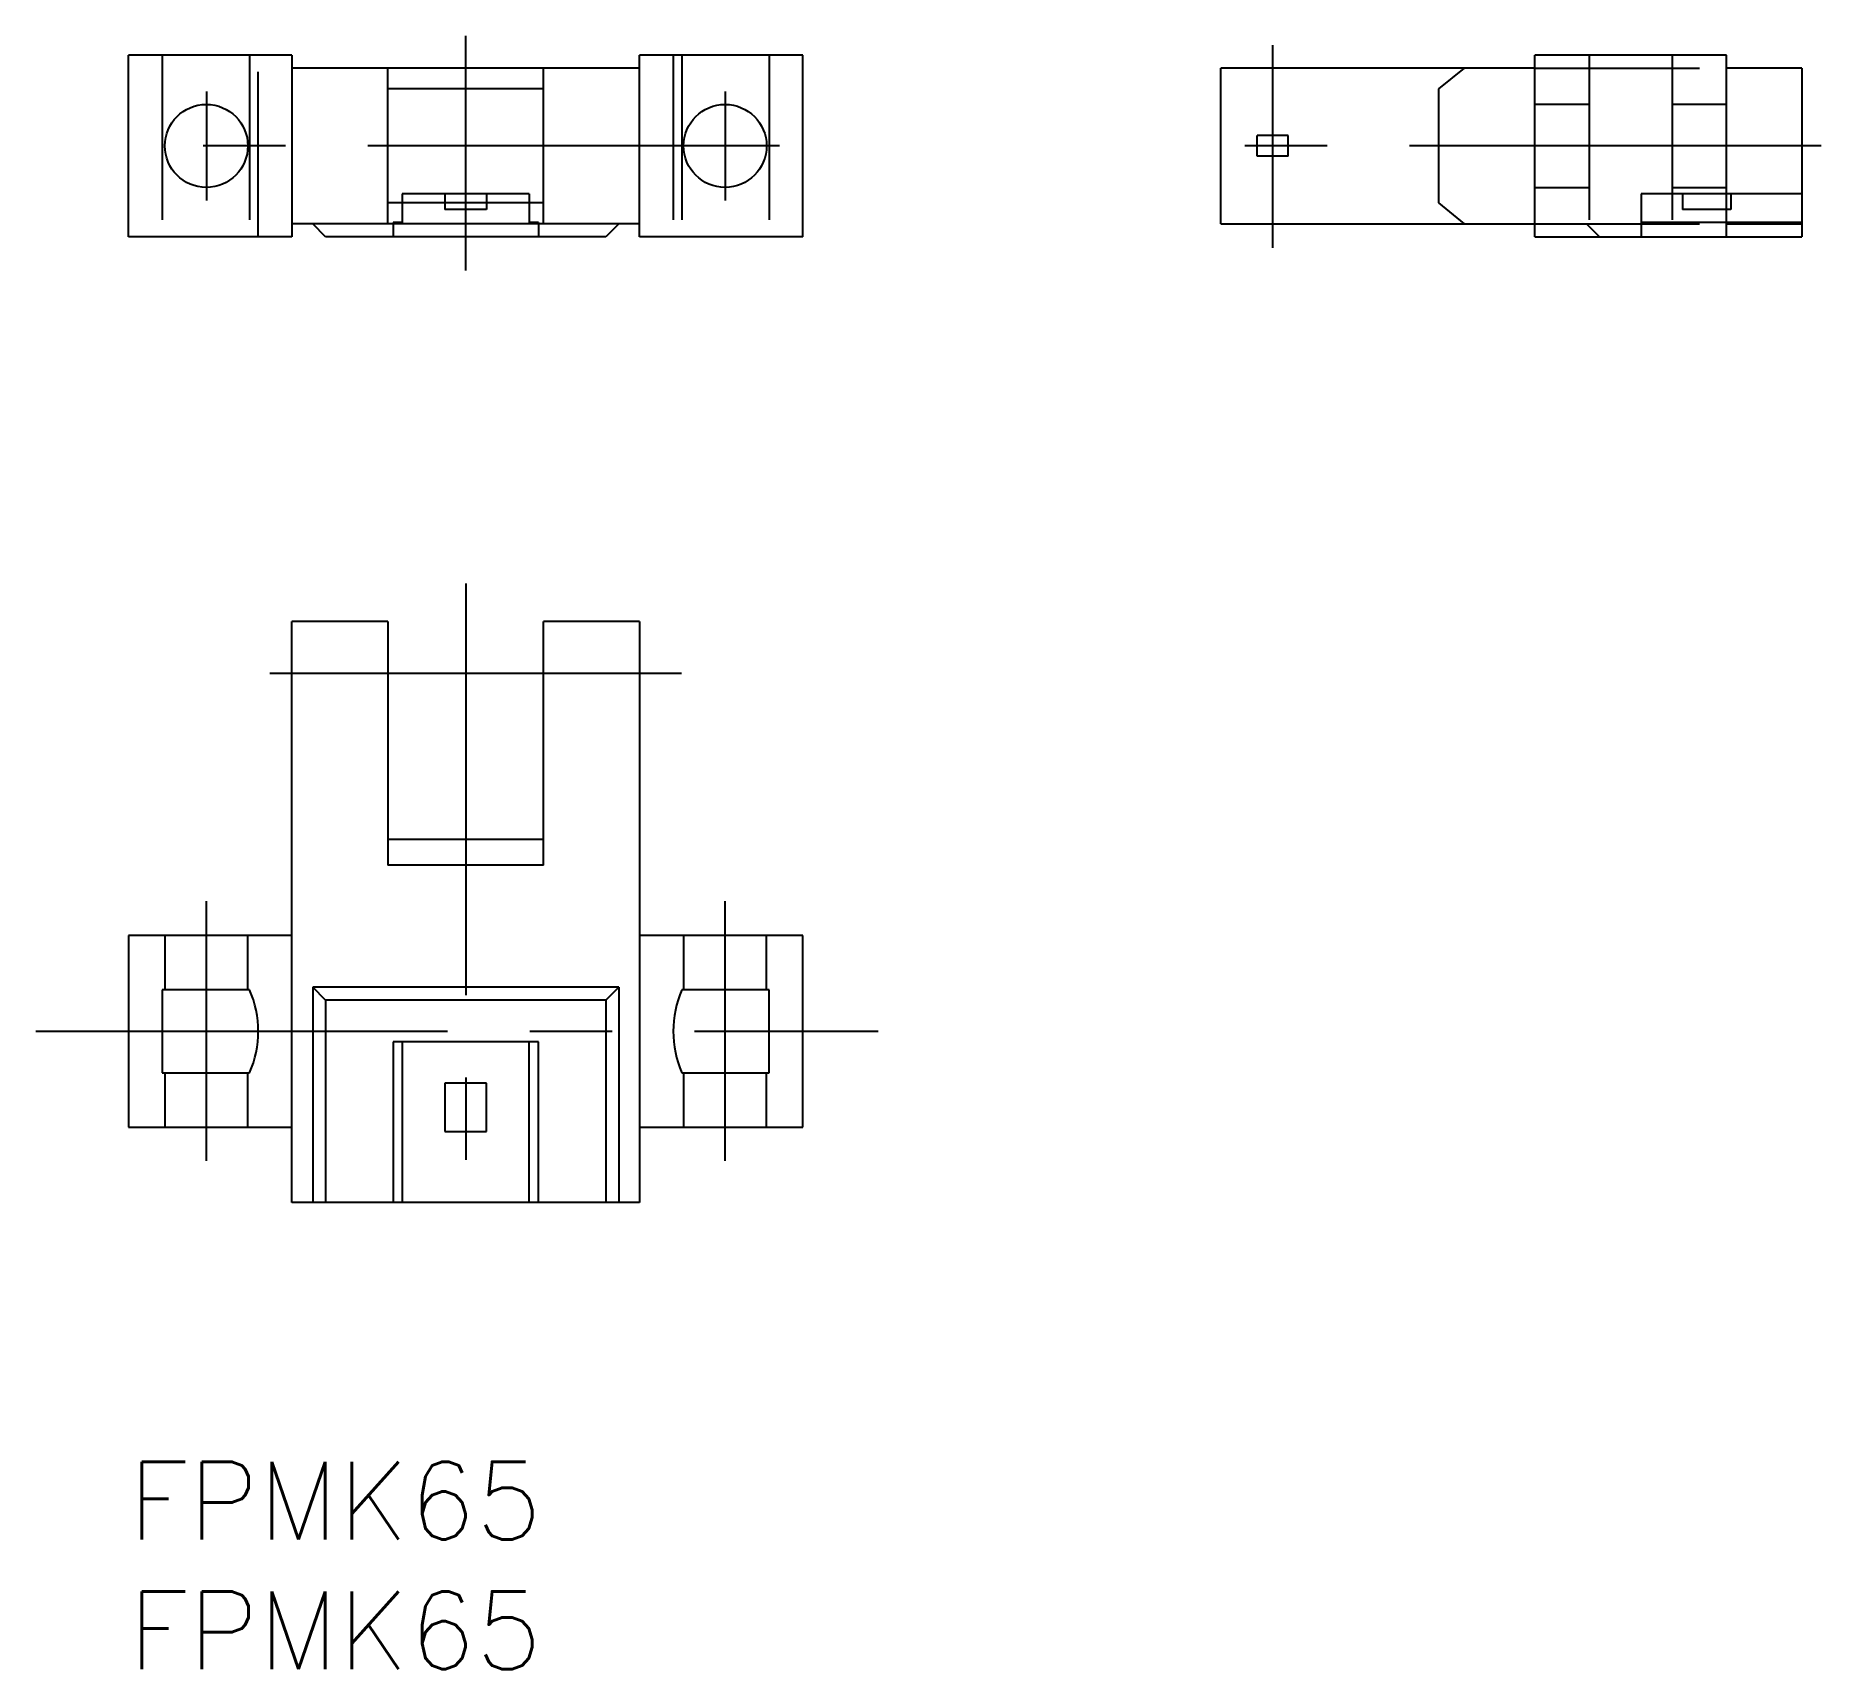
# Model space of a CAD drawing. Extents: x -3.6 to 65.3, y -8 to 55.
import ezdxf

# ---------------------------------------------------------------- set-up
doc = ezdxf.new("R2010")
doc.units = 0
doc.header["$LTSCALE"] = 0.5
for name, pattern in [('CENTER', [50.8, 31.75, -6.35, 6.35, -6.35]), ('DASHED', [19.05, 12.7, -6.35]), ('PHANTOM', [63.5, 31.75, -6.35, 6.35, -6.35, 6.35, -6.35])]:
    doc.linetypes.add(name, pattern=pattern)
for name, color, linetype in [('MSM_CENTER', 1, 'CENTER'), ('MSM_CONTINUOUS', 7, 'CONTINUOUS'), ('MSM_DASHED', 4, 'DASHED'), ('MSM_IMAGINARY', 6, 'PHANTOM'), ('MSM_PART_NUMBER', 7, 'CONTINUOUS')]:
    doc.layers.add(name, color=color, linetype=linetype)
doc.styles.get("Standard").update_dxf_attribs({"font": 'txt.shx', "height": 3, "bigfont": 'bigfont.shx'})

msp = doc.modelspace()

# ---------------------------------------------------------------- linework, layer by layer
at = {"layer": 'MSM_CENTER'}
for p, q in [((13, 45.934), (13, 54.989)), ((44.114, 46.81), (44.114, 54.629)), ((3, 52.84), (3, 48.64)), ((23, 52.84), (23, 48.64)), ((25.1, 50.74), (0.9, 50.74)), ((65.264, 50.74), (40.33, 50.74)), ((13, 33.868), (13, 8.509)), ((21.325, 30.4), (4.321, 30.4)), ((3, 11.601), (3, 21.623)), ((23, 11.601), (23, 21.623)), ((-3.579, 16.6), (28.901, 16.6))]:
    msp.add_line(p, q, dxfattribs=at)
at = {"layer": 'MSM_CONTINUOUS'}
for p, q in [((6.3, 54.24), (0, 54.24)), ((0, 47.24), (0, 54.24)), ((6.3, 54.24), (6.3, 47.24)), ((19.7, 53.74), (6.3, 53.74)), ((10, 47.74), (10, 53.74)), ((16, 47.74), (16, 53.74)), ((19.7, 47.24), (19.7, 54.24)), ((26, 54.24), (19.7, 54.24)), ((26, 47.24), (26, 54.24)), ((54.214, 53.74), (42.114, 53.74)), ((42.114, 47.74), (42.114, 53.74)), ((54.214, 47.24), (54.214, 54.24)), ((61.614, 54.24), (54.214, 54.24)), ((61.614, 47.24), (61.614, 54.24)), ((64.514, 53.74), (61.614, 53.74)), ((64.514, 53.74), (64.514, 47.24)), ((16, 52.94), (10, 52.94)), ((16, 48.54), (10, 48.54)), ((19.7, 47.74), (6.3, 47.74)), ((7.6, 47.24), (7.1, 47.74)), ((18.9, 47.74), (18.4, 47.24)), ((42.114, 47.74), (54.214, 47.74)), ((61.614, 47.74), (64.514, 47.74)), ((6.3, 47.24), (0, 47.24)), ((18.4, 47.24), (7.6, 47.24)), ((26, 47.24), (19.7, 47.24)), ((54.214, 47.24), (64.514, 47.24)), ((10, 32.4), (6.3, 32.4)), ((6.3, 10), (6.3, 32.4)), ((10, 32.4), (10, 23)), ((19.7, 32.4), (16, 32.4)), ((16, 23), (16, 32.4)), ((19.7, 32.4), (19.7, 10)), ((16, 24), (10, 24)), ((16, 23), (10, 23)), ((6.3, 20.3), (0, 20.3)), ((0, 20.3), (0, 12.9)), ((26, 20.3), (19.7, 20.3)), ((26, 12.9), (26, 20.3)), ((1.3, 18.2), (1.3, 15)), ((4.666, 18.2), (1.3, 18.2)), ((7.1, 18.3), (7.1, 10)), ((18.9, 18.3), (7.1, 18.3)), ((7.6, 17.8), (7.1, 18.3)), ((18.9, 18.3), (18.4, 17.8)), ((18.9, 18.3), (18.9, 10)), ((24.7, 18.2), (21.334, 18.2)), ((24.7, 15), (24.7, 18.2)), ((18.4, 17.8), (7.6, 17.8)), ((7.6, 17.8), (7.6, 10)), ((18.4, 17.8), (18.4, 10)), ((10.2, 16.2), (10.2, 10)), ((15.8, 16.2), (10.2, 16.2)), ((10.55, 16.2), (10.55, 10)), ((15.45, 10), (15.45, 16.2)), ((15.8, 10), (15.8, 16.2)), ((1.3, 15), (4.666, 15)), ((13.8, 14.6), (12.2, 14.6)), ((12.2, 14.6), (12.2, 12.74)), ((13.8, 12.74), (13.8, 14.6)), ((21.334, 15), (24.7, 15)), ((0, 12.9), (6.3, 12.9)), ((12.2, 12.74), (13.8, 12.74)), ((19.7, 12.9), (26, 12.9)), ((19.7, 10), (6.3, 10))]:
    msp.add_line(p, q, dxfattribs=at)
for centre in [(3, 50.74), (23, 50.74)]:
    msp.add_circle(centre, 1.6, dxfattribs=at)
for centre, start, end in [((1, 16.6), 336.42182, 23.57818), ((25, 16.6), 156.42182, 203.57818)]:
    msp.add_arc(centre, 4, start, end, dxfattribs=at)
at = {"layer": 'MSM_DASHED'}
for p, q in [((1.3, 54.24), (1.3, 47.24)), ((4.666, 54.24), (4.666, 47.24)), ((5, 47.24), (5, 54.24)), ((21, 54.24), (21, 47.24)), ((21.334, 54.24), (21.334, 47.24)), ((24.7, 54.24), (24.7, 47.24)), ((50.514, 52.94), (51.514, 53.74)), ((54.214, 53.74), (61.614, 53.74)), ((56.314, 54.24), (56.314, 47.24)), ((59.514, 54.24), (59.514, 47.24)), ((50.514, 48.54), (50.514, 52.94)), ((56.314, 52.34), (54.214, 52.34)), ((61.614, 52.34), (59.514, 52.34)), ((15.45, 48.89), (10.55, 48.89)), ((10.55, 48.89), (10.55, 47.79)), ((12.2, 48.89), (12.2, 48.29)), ((13.8, 48.89), (13.8, 48.29)), ((15.45, 48.89), (15.45, 47.79)), ((54.214, 49.14), (56.314, 49.14)), ((64.514, 48.89), (58.314, 48.89)), ((58.314, 48.89), (58.314, 47.24)), ((59.514, 49.14), (61.614, 49.14)), ((59.914, 48.89), (59.914, 48.29)), ((61.774, 48.89), (61.774, 48.29)), ((13.8, 48.29), (12.2, 48.29)), ((51.514, 47.74), (50.514, 48.54)), ((61.774, 48.29), (59.914, 48.29)), ((10.55, 47.79), (10.2, 47.79)), ((10.2, 47.79), (10.2, 47.24)), ((15.8, 47.79), (15.45, 47.79)), ((15.8, 47.79), (15.8, 47.24)), ((54.214, 47.74), (61.614, 47.74)), ((56.214, 47.74), (56.714, 47.24)), ((64.514, 47.79), (58.314, 47.79)), ((1.4, 20.3), (1.4, 18.2)), ((4.6, 18.2), (4.6, 20.3)), ((21.4, 20.3), (21.4, 18.2)), ((24.6, 18.2), (24.6, 20.3)), ((1.4, 15), (1.4, 12.9)), ((4.6, 12.9), (4.6, 15)), ((21.4, 15), (21.4, 12.9)), ((24.6, 12.9), (24.6, 15))]:
    msp.add_line(p, q, dxfattribs=at)
at = {"layer": 'MSM_IMAGINARY'}
for p, q in [((44.714, 51.14), (43.514, 51.14)), ((43.514, 50.34), (43.514, 51.14)), ((44.714, 50.34), (44.714, 51.14)), ((44.714, 50.34), (43.514, 50.34))]:
    msp.add_line(p, q, dxfattribs=at)

# ---------------------------------------------------------------- texts
at = {"layer": 'MSM_PART_NUMBER'}
for p in [(0, -3), (0, -8)]:
    msp.add_text('FPMK65', height=3, dxfattribs=at).set_placement(p)

doc.saveas('drawing.dxf')
